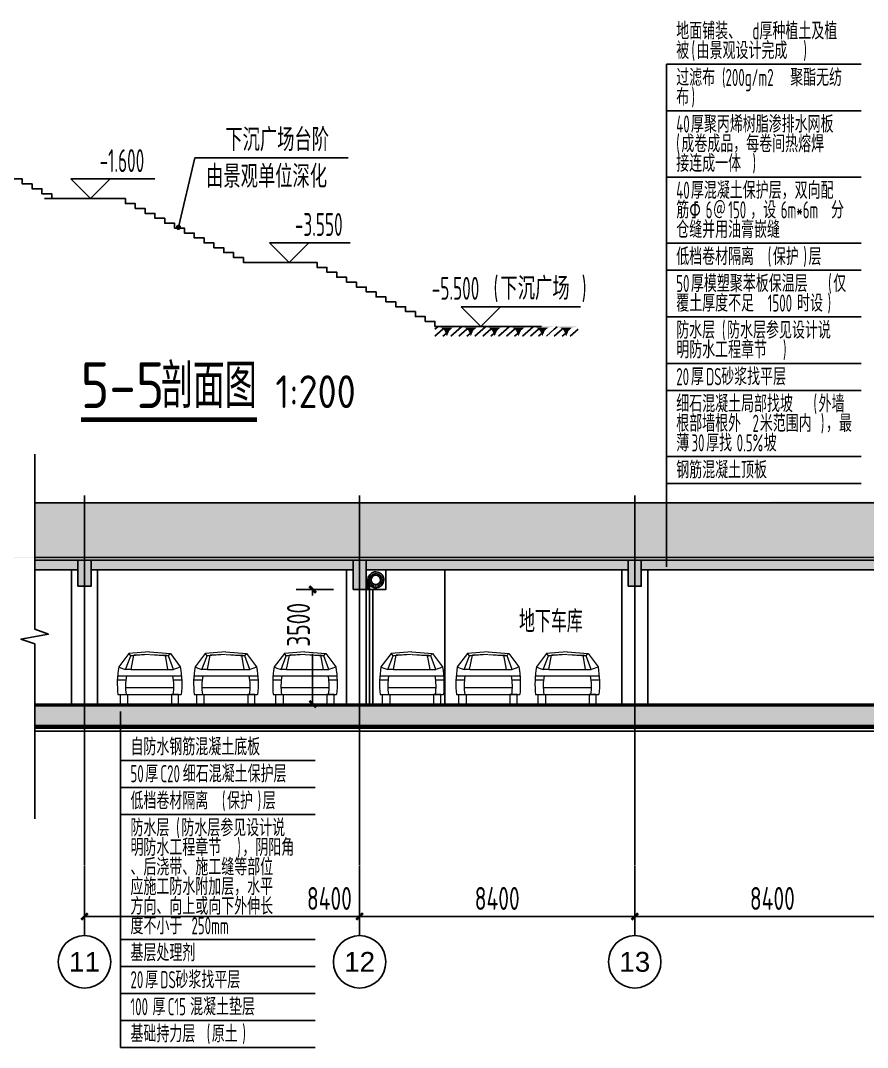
# Model space of a CAD drawing. Extents: x 33318 to 174393, y -247680 to 18171.
# Drawn here: x 109368 to 135223, y -13183 to 18171 of the extents above; entities that cross this region are included whole.
import ezdxf
from ezdxf.enums import TextEntityAlignment as Align

# ---------------------------------------------------------------- set-up
doc = ezdxf.new("R2010")
doc.units = 0
doc.header["$LTSCALE"] = 10
doc.header["$MEASUREMENT"] = 0
doc.linetypes.add('DOTE', pattern=[2.42, 2, -0.2, 0.02, -0.2])
for name, color, linetype in [('01-标注_尺寸', 124, 'Continuous'), ('01-标注_标高', 200, 'Continuous'), ('01-标注_符号', 200, 'Continuous'), ('01-标注_轴线坐标', 132, 'Continuous'), ('02-TEXT_房间', 7, 'Continuous'), ('02-TEXT_标注', 130, 'Continuous'), ('02-TEXT_轴号', 7, 'Continuous'), ('05-填充_156', 156, 'Continuous'), ('05-填充_天正', 26, 'Continuous'), ('A-O_防水层', 222, 'Continuous'), ('A-SUR_保温', 222, 'Continuous'), ('A-SUR_看线', 231, 'Continuous'), ('A-SUR_面层', 191, 'Continuous'), ('A_AXIS-轴线', 36, 'DOTE'), ('A_STR-砌块墙', 121, 'Continuous'), ('A_STR-砼墙', 51, 'Continuous'), ('A_STR-砼柱', 51, 'Continuous'), ('AXIS_TEXT', 7, 'Continuous'), ('DIM_SYMB', 3, 'Continuous'), ('DOOR_FIRE', 220, 'Continuous')]:
    doc.layers.add(name, color=color, linetype=linetype)
doc.layers.add('PUB_HATCH', color=8, linetype='Continuous', lineweight=0)
doc.styles.add('_TCH_AXIS', font='FZXiHei-I-Z08S.ttf')
doc.styles.add('_TCH_DIM', font='ROS1', dxfattribs={"width": 0.8, "bigfont": 'JD'})
doc.styles.add('_TCH_DIM_T3', font='ROS1', dxfattribs={"width": 0.8, "bigfont": 'JD'})
doc.styles.add('COMPLEX', font='COMPLEX')
doc.styles.get("Standard").update_dxf_attribs({"font": 'gbenor.shx', "bigfont": 'gbcbig.shx'})
doc.dimstyles.new('_TCH_ARCH&&200', dxfattribs={"dimtxt": 700, "dimasz": 200, "dimexe": 500, "dimexo": 600, "dimgap": 200, "dimtad": 1, "dimdec": 0, "dimzin": 0, "dimdsep": 46, "dimtxsty": '_TCH_DIM_T3', "dimblk": 'ARCHTICK', "dimcen": 0.09, "dimazin": 2, "dimtfac": 1, "dimtdec": 0, "dimtix": 1, "dimtmove": 2, "dimatfit": 3, "dimfxl": 0, "dimtolj": 1, "dimtzin": 0, "dimarcsym": 0})

# ---------------------------------------------------------------- blocks, each defined once
blk = doc.blocks.new('A$C3E782531')
at = {"layer": 'PUB_HATCH'}
for p, q in [((984, 1593), (357, 1547)), ((984, 1593), (1620, 1547)), ((357, 1547), (43, 1137)), ((253, 1055), (412, 1478)), ((385, 1519), (357, 1547)), ((412, 1478), (385, 1519)), ((977, 1519), (412, 1478)), ((412, 1478), (508, 1492)), ((422, 1060), (508, 1492)), ((977, 1519), (508, 1492)), ((992, 1519), (1565, 1478)), ((992, 1519), (1469, 1492)), ((1565, 1478), (1469, 1492)), ((1546, 1060), (1469, 1492)), ((1565, 1478), (1592, 1519)), ((1715, 1055), (1565, 1478)), ((1592, 1519), (1620, 1547)), ((1620, 1547), (1925, 1137)), ((43, 1137), (84, 1123)), ((84, 1123), (130, 1096)), ((130, 1096), (253, 1055)), ((425, 1055), (253, 1055)), ((1544, 1055), (1715, 1055)), ((1838, 1096), (1715, 1055)), ((1885, 1123), (1838, 1096)), ((1925, 1137), (1885, 1123)), ((271, 727), (2, 727)), ((9, 864), (1971, 864)), ((1985, 727), (1698, 727)), ((1716, 495), (253, 495)), ((18, 290), (1951, 290))]:
    blk.add_line(p, q, dxfattribs=at)
for points in [[(43, 1137, 0.068594), (18, 290)], [(1925, 1137, -0.068594), (1951, 290)], [(281, 863, 0.088107), (273, 290)], [(1687, 863, -0.088107), (1696, 290)]]:
    blk.add_lwpolyline(points, format="xyb", dxfattribs=at)
blk.add_lwpolyline([(425, 1055), (1546, 1060)], dxfattribs=at)
for points in [[(96, 290), (317, 290), (317, 0), (96, 0)], [(1872, 290), (1652, 290), (1652, 0), (1872, 0)]]:
    blk.add_lwpolyline(points, close=True, dxfattribs=at)
blk = doc.blocks.new('_AXISO')
blk.add_circle((0, 0), 0.5)
at = {"layer": 'AXIS_TEXT', "style": 'COMPLEX', "width": 1.041667}
blk.add_attdef('A', text='', height=0.56, dxfattribs=at).set_placement((-0.25, -0.28), (0.25, -0.28), align=Align.FIT)
blk = doc.blocks.new('_FZH')
blk.add_lwpolyline([(-0.5, -0.5), (0.5, -0.5), (0.5, 0.5), (-0.5, 0.5)], close=True)
at = {"layer": 'PUB_HATCH'}
blk.add_solid([(-0.5, -0.5), (0.5, -0.5), (-0.5, 0.5), (0.5, 0.5)], dxfattribs=at)
blk = doc.blocks.new('_ArchTick')
at = {"color": 0, "linetype": 'ByBlock', "const_width": 0.4}
blk.add_lwpolyline([(-0.5, -0.5), (0.5, 0.5)], dxfattribs=at)
blk = doc.blocks.new('*D189')
at = {"layer": '01-标注_尺寸', "color": 0, "lineweight": -2, "transparency": 16777216}
for p, q in [((111320, -7651), (111320, -9684)), ((119720, -7651), (119720, -9684)), ((111320, -9184), (119720, -9184))]:
    blk.add_line(p, q, dxfattribs=at)
at = {"layer": 'Defpoints', "color": 0, "transparency": 16777216}
for p in [(111320, -7051), (119720, -7051), (119720, -9184)]:
    blk.add_point(p, dxfattribs=at)
at = {"layer": '01-标注_尺寸', "color": 0, "lineweight": -2, "transparency": 16777216, "xscale": 200, "yscale": 200, "zscale": 200, "rotation": 180}
blk.add_blockref('_ArchTick', (111320, -9184), dxfattribs=at)
at = {"layer": '01-标注_尺寸', "color": 0, "lineweight": -2, "transparency": 16777216, "xscale": 200, "yscale": 200, "zscale": 200}
blk.add_blockref('_ArchTick', (119720, -9184), dxfattribs=at)
at = {"layer": '01-标注_尺寸', "color": 0, "transparency": 16777216, "insert": (118797, -8634), "char_height": 700, "attachment_point": 5, "style": '_TCH_DIM_T3'}
blk.add_mtext('\\A1;8400', dxfattribs=at)
blk = doc.blocks.new('*D190')
at = {"layer": '01-标注_尺寸', "color": 0, "lineweight": -2, "transparency": 16777216}
for p, q in [((119720, -7651), (119720, -9684)), ((128120, -7651), (128120, -9684)), ((119720, -9184), (128120, -9184))]:
    blk.add_line(p, q, dxfattribs=at)
at = {"layer": 'Defpoints', "color": 0, "transparency": 16777216}
for p in [(119720, -7051), (128120, -7051), (128120, -9184)]:
    blk.add_point(p, dxfattribs=at)
at = {"layer": '01-标注_尺寸', "color": 0, "lineweight": -2, "transparency": 16777216, "xscale": 200, "yscale": 200, "zscale": 200, "rotation": 180}
blk.add_blockref('_ArchTick', (119720, -9184), dxfattribs=at)
at = {"layer": '01-标注_尺寸', "color": 0, "lineweight": -2, "transparency": 16777216, "xscale": 200, "yscale": 200, "zscale": 200}
blk.add_blockref('_ArchTick', (128120, -9184), dxfattribs=at)
at = {"layer": '01-标注_尺寸', "color": 0, "transparency": 16777216, "insert": (123920, -8634), "char_height": 700, "attachment_point": 5, "style": '_TCH_DIM_T3'}
blk.add_mtext('\\A1;8400', dxfattribs=at)
blk = doc.blocks.new('*D191')
at = {"layer": '01-标注_尺寸', "color": 0, "lineweight": -2, "transparency": 16777216}
for p, q in [((128120, -7651), (128120, -9684)), ((136520, -7651), (136520, -9684)), ((128120, -9184), (136520, -9184))]:
    blk.add_line(p, q, dxfattribs=at)
at = {"layer": 'Defpoints', "color": 0, "transparency": 16777216}
for p in [(128120, -7051), (136520, -7051), (136520, -9184)]:
    blk.add_point(p, dxfattribs=at)
at = {"layer": '01-标注_尺寸', "color": 0, "lineweight": -2, "transparency": 16777216, "xscale": 200, "yscale": 200, "zscale": 200, "rotation": 180}
blk.add_blockref('_ArchTick', (128120, -9184), dxfattribs=at)
at = {"layer": '01-标注_尺寸', "color": 0, "lineweight": -2, "transparency": 16777216, "xscale": 200, "yscale": 200, "zscale": 200}
blk.add_blockref('_ArchTick', (136520, -9184), dxfattribs=at)
at = {"layer": '01-标注_尺寸', "color": 0, "transparency": 16777216, "insert": (132320, -8634), "char_height": 700, "attachment_point": 5, "style": '_TCH_DIM_T3'}
blk.add_mtext('\\A1;8400', dxfattribs=at)
blk = doc.blocks.new('*D231')
at = {"layer": '01-标注_尺寸', "color": 0, "lineweight": -2, "transparency": 16777216}
for p, q in [((118920, 799), (117786, 799)), ((118286, 799), (118286, 612)), ((118286, -2701), (118286, -1170)), ((118920, -2701), (117786, -2701))]:
    blk.add_line(p, q, dxfattribs=at)
at = {"layer": 'Defpoints', "color": 0, "transparency": 16777216}
for p in [(118286, 799), (119520, 799), (119520, -2701)]:
    blk.add_point(p, dxfattribs=at)
at = {"layer": '01-标注_尺寸', "color": 0, "lineweight": -2, "transparency": 16777216, "xscale": 200, "yscale": 200, "zscale": 200}
for p, rotation in [((118286, 799), 90), ((118286, -2701), 270)]:
    blk.add_blockref('_ArchTick', p, dxfattribs=dict(at, rotation=rotation))
at = {"layer": '01-标注_尺寸', "color": 0, "transparency": 16777216, "insert": (117853, -279), "char_height": 700, "attachment_point": 5, "rotation": 90, "style": '_TCH_DIM_T3'}
blk.add_mtext('\\A1;3500', dxfattribs=at)
blk = doc.blocks.new('$LinePat$自然土壤')
at = {"color": 0}
for p, q in [((0, -90), (71, -19)), ((0, -300), (211, -89)), ((210, -300), (286, -224)), ((420, -300), (630, -90))]:
    blk.add_line(p, q, dxfattribs=at)
for points in [[(0, 0), (630, 0), (168, -45), (462, -45)], [(168, -45), (462, -45), (252, -132), (378, -132)], [(252, -132), (378, -132), (315, -300)]]:
    blk.add_solid(points, dxfattribs=at)

msp = doc.modelspace()

# ---------------------------------------------------------------- hatches: boundary and pattern name
at = {"layer": '05-填充_156'}
h = msp.add_hatch(dxfattribs=at)
h.set_pattern_fill('AR-SAND', color=256, scale=100)
h.set_pattern_definition([(37.5, (-636716.85, 76454.68), (-8.000156, 244.70662), [0, -193.04, 0, -215.9, 0, -206.375]), (7.5, (-636716.85, 76454.68), (224.76164, 358.41255), [0, -104.14, 0, -173.99, 0, -66.675]), (327.5, (-636873.06, 76454.68), (395.496185, 0.71859), [0, -63.5, 0, -228.6, 0, -298.45]), (317.5, (-636873.06, 76454.68), (381.77823, 111.46466), [0, -31.75, 0, -149.86, 0, -171.45])])
h.paths.add_polyline_path([(82982.4, 1744.2), (82982.4, 3414.2), (138956.3, 3484.2), (138956.3, 3449.2), (144470, 3449.2), (144470, 1814.2)])
h.paths.add_polyline_path([(108935.7, 1779.2), (109799.9, 1779.2), (109799.9, 3449.2), (108935.7, 3449.2)], flags=16)
at = {"layer": '05-填充_天正'}
for points in [[(111120, 1399.2), (111120, 1699.2), (109799.9, 1699.2), (109799.9, 1399.2)], [(119520, 1399.2), (119520, 1699.2), (111520, 1699.2), (111520, 1399.2)], [(127920, 1399.2), (127920, 1699.2), (119920, 1699.2), (119920, 1399.2)], [(136120, 1399.2), (136120, 1699.2), (128320, 1699.2), (128320, 1399.2)], [(109799.9, -3350.8), (136220, -3350.8), (136220, -2750.8), (109799.9, -2750.8)]]:
    msp.add_hatch(color=256, dxfattribs=at).paths.add_polyline_path(points)

# ---------------------------------------------------------------- linework, layer by layer
at = {"layer": '01-标注_标高'}
for p, q in [((111499.3, 12733.6), (110899.3, 13333.6)), ((110899.3, 13333.6), (113469, 13333.6)), ((111499.3, 12733.6), (112099.3, 13333.6)), ((110099.3, 12733.6), (112099.3, 12733.6)), ((117570.8, 10783.6), (116970.8, 11383.6)), ((116970.8, 11383.6), (119430.6, 11383.6)), ((117570.8, 10783.6), (118170.8, 11383.6)), ((116170.8, 10783.6), (118170.8, 10783.6)), ((123420.8, 8833.6), (122820.8, 9433.6)), ((122820.8, 9433.6), (126461.6, 9433.6)), ((123420.8, 8833.6), (124020.8, 9433.6)), ((122020.8, 8833.6), (124020.8, 8833.6))]:
    msp.add_line(p, q, dxfattribs=at)
at = {"layer": '01-标注_符号'}
for p, q in [((129086.2, 16836.6), (129086.2, 16836.6)), ((129086.2, 16836.6), (135026.9, 16836.6)), ((129086.2, 16836.6), (129086.2, 4031.8)), ((129086.2, 15413.8), (135026.9, 15413.8)), ((114189.3, 11858.1), (114692.7, 13974.1)), ((114692.7, 13974.1), (119366.6, 13974.1)), ((129086.2, 13392.6), (135026.9, 13392.6)), ((129086.2, 11371.3), (135026.9, 11371.3)), ((129086.2, 10547.1), (135026.9, 10547.1)), ((129086.2, 9124.3), (135026.9, 9124.3)), ((129086.2, 7701.6), (135026.9, 7701.6)), ((129086.2, 6877.3), (135026.9, 6877.3)), ((129086.2, 4856.1), (135026.9, 4856.1)), ((129086.2, 4031.8), (129086.2, 1492.4)), ((129086.2, 4031.8), (135026.9, 4031.8)), ((112424.4, -2923.2), (112424.4, -4421.1)), ((112424.4, -4421.1), (118365.1, -4421.1)), ((112424.4, -4421.1), (112424.4, -13183.4)), ((112424.4, -5245.4), (118365.1, -5245.4)), ((112424.4, -6069.6), (118365.1, -6069.6)), ((112424.4, -9886.4), (118365.1, -9886.4)), ((112424.4, -10710.6), (118365.1, -10710.6)), ((112424.4, -11534.9), (118365.1, -11534.9)), ((112424.4, -12359.1), (118365.1, -12359.1)), ((112424.4, -13183.4), (118365.1, -13183.4))]:
    msp.add_line(p, q, dxfattribs=at)
at = {"layer": '01-标注_符号', "const_width": 80}
msp.add_lwpolyline([(114180, 11819.2, 1), (114198.5, 11897, 1)], format="xyb", close=True, dxfattribs=at)
at = {"layer": '01-标注_符号'}
msp.add_lwpolyline([(109799.9, 4930.4), (109799.9, -411.8), (110219.9, -564.7), (109379.9, -712.8), (109799.9, -861.8), (109799.9, -6204.1)], dxfattribs=at)
at = {"layer": '01-标注_轴线坐标'}
for p, q in [((111320, -7768.7), (111320, -9768.7)), ((119720, -7768.7), (119720, -9768.7)), ((128120, -7768.7), (128120, -9768.7))]:
    msp.add_line(p, q, dxfattribs=at)
at = {"layer": 'A-O_防水层'}
msp.add_lwpolyline([(109799.9, 1779.2), (144470, 1779.2)], dxfattribs=at)
at = {"layer": 'A-SUR_保温'}
for points in [[(109799.9, -3530.8), (135845.5, -3530.8), (136245.5, -3930.8), (144445.5, -3930.8), (145045.5, -4530.8), (148094.6, -4530.8), (149094.6, -3530.8), (164300, -3530.8), (164300, 3329.2)], [(109799.9, -3430.8), (135886.9, -3430.8), (136286.9, -3830.8), (144486.9, -3830.8), (145086.9, -4430.8), (148053.2, -4430.8), (149053.2, -3430.8), (164200, -3430.8), (164200, 3329.2)], [(109799.9, -3410.8), (135895.2, -3410.8), (136295.2, -3810.8), (144495.2, -3810.8), (145095.2, -4410.8), (148044.9, -4410.8), (149044.9, -3410.8), (164180, -3410.8), (164180, 3329.2)], [(109799.9, -3400.8), (135899.3, -3400.8), (136299.3, -3800.8), (144499.3, -3800.8), (145099.3, -4400.8), (148040.7, -4400.8), (149040.7, -3400.8), (164170, -3400.8), (164170, 3329.2)]]:
    msp.add_lwpolyline(points, dxfattribs=at)
at = {"layer": 'A-SUR_看线'}
for p, q in [((110920, 1399.2), (110920, -2700.8)), ((111720, 1399.2), (111720, -2700.8)), ((119320, 1399.2), (119320, -2700.8)), ((122320, 1399.2), (122320, -2700.8)), ((127720, 1399.2), (127720, -2700.8)), ((128520, 1399.2), (128520, -2700.8)), ((120120, 799.2), (120120, -2700.8)), ((136120, -2700.8), (109799.9, -2700.8))]:
    msp.add_line(p, q, dxfattribs=at)
at = {"layer": 'A-SUR_面层', "ltscale": 0.5}
msp.add_line((122020.8, 8833.6), (125276.3, 8833.6), dxfattribs=at)
msp.add_lwpolyline([(122020.8, 8833.6), (122020.8, 8983.6), (121720.8, 8983.6), (121720.8, 9133.6), (121420.8, 9133.6), (121420.8, 9283.6), (121120.8, 9283.6), (121120.8, 9433.6), (120820.8, 9433.6), (120820.8, 9583.6), (120520.8, 9583.6), (120520.8, 9733.6), (120220.8, 9733.6), (120220.8, 9883.6), (119920.8, 9883.6), (119920.8, 10033.6), (119620.8, 10033.6), (119620.8, 10183.6), (119320.8, 10183.6), (119320.8, 10333.6), (119020.8, 10333.6), (119020.8, 10483.6), (118720.8, 10483.6), (118720.8, 10633.6), (118420.8, 10633.6), (118420.8, 10783.6), (116170.8, 10783.6), (116170.8, 10933.6), (115870.8, 10933.6), (115870.8, 11083.6), (115570.8, 11083.6), (115570.8, 11233.6), (115270.8, 11233.6), (115270.8, 11383.6), (114970.8, 11383.6), (114970.8, 11533.6), (114670.8, 11533.6), (114670.8, 11683.6), (114370.8, 11683.6), (114370.8, 11833.6), (114070.8, 11833.6), (114070.8, 11983.6), (113770.8, 11983.6), (113770.8, 12133.6), (113470.8, 12133.6), (113470.8, 12283.6), (113170.8, 12283.6), (113170.8, 12433.6), (112870.8, 12433.6), (112870.8, 12583.6), (112570.8, 12583.6), (112570.8, 12733.6), (110320.8, 12733.6), (110320.8, 12883.6), (110020.8, 12883.6), (110020.8, 13033.6), (109720.8, 13033.6), (109720.8, 13183.6), (109420.8, 13183.6), (109420.8, 13333.6), (109120.8, 13333.6)], dxfattribs=at)
at = {"layer": 'A_AXIS-轴线'}
for p, q in [((111320, 3667.4), (111320, -7624.3)), ((119720, 3667.4), (119720, -7624.3)), ((128120, 3667.4), (128120, -7624.3))]:
    msp.add_line(p, q, dxfattribs=at)
at = {"layer": 'A_STR-砌块墙'}
msp.add_line((109799.9, 3449.2), (134265.9, 3449.2), dxfattribs=at)
msp.add_lwpolyline([(142220, 3449.2), (134265.9, 3449.2)], dxfattribs=at)
at = {"layer": 'A_STR-砼墙'}
for p, q in [((109799.9, 1699.2), (111120, 1699.2)), ((109799.9, 1699.2), (109799.9, 1399.2)), ((111520, 1699.2), (119520, 1699.2)), ((119920, 1699.2), (127920, 1699.2)), ((128320, 1699.2), (136120, 1699.2)), ((109799.9, 1399.2), (111120, 1399.2)), ((111520, 1399.2), (119520, 1399.2)), ((119920, 1399.2), (127920, 1399.2)), ((128320, 1399.2), (136120, 1399.2)), ((109799.9, -2750.8), (136220, -2750.8)), ((109799.9, -2750.8), (109799.9, -3350.8)), ((109799.9, -3350.8), (136220, -3350.8))]:
    msp.add_line(p, q, dxfattribs=at)
at = {"layer": 'DIM_SYMB', "const_width": 140}
msp.add_lwpolyline([(111209.1, 5984.3), (116590.1, 5984.3)], dxfattribs=at)
at = {"layer": 'DOOR_FIRE'}
for p, q in [((119970, 799.2), (119970, 1100.6)), ((120020, 799.2), (120020, 1100.6))]:
    msp.add_line(p, q, dxfattribs=at)
for points in [[(119920, 799.2), (120520, 799.2), (120520, 1399.2), (119920, 1399.2)], [(119920, 799.2), (120020, 799.2), (120020, -2700.8), (119920, -2700.8)]]:
    msp.add_lwpolyline(points, close=True, dxfattribs=at)
for radius in [194.2, 144.2]:
    msp.add_circle((120214.2, 1093.4), radius, dxfattribs=at)
msp.add_arc((120214.2, 1093.4), 244.2, 217.32141, 180, dxfattribs=at)

# ---------------------------------------------------------------- block references
at = {"layer": '01-标注_轴线坐标'}
ref = msp.add_blockref('_AXISO', (111320, -10568.7), dxfattribs=dict(at, xscale=1600, yscale=1600, zscale=1600))
ref.add_attrib('A', '11', dxfattribs={"layer": '02-TEXT_轴号', "height": 592.39, "style": '_TCH_AXIS', "width": 1.045198}).set_placement((110844.8, -10864.9), (111795.3, -10864.9), align=Align.FIT)
ref = msp.add_blockref('_AXISO', (119720, -10568.7), dxfattribs=dict(at, xscale=1600, yscale=1600, zscale=1600))
ref.add_attrib('A', '12', dxfattribs={"layer": '02-TEXT_轴号', "height": 601.95, "style": '_TCH_AXIS', "width": 1.022099}).set_placement((119247.8, -10869.7), (120192.3, -10869.7), align=Align.FIT)
ref = msp.add_blockref('_AXISO', (128120, -10568.7), dxfattribs=dict(at, xscale=1600, yscale=1600, zscale=1600))
ref.add_attrib('A', '13', dxfattribs={"layer": '02-TEXT_轴号', "height": 606.65, "style": '_TCH_AXIS', "width": 1.010929}).set_placement((127649.3, -10872.1), (128590.8, -10872.1), align=Align.FIT)
at = {"layer": 'A-SUR_看线', "xscale": 1.156384572354543, "rotation": 359.9999999999987}
for p in [(122020.8, 8833.6), (122749.4, 8833.6), (123477.9, 8833.6), (124206.4, 8833.6), (124934.9, 8833.6), (125663.4, 8833.6)]:
    msp.add_blockref('$LinePat$自然土壤', p, dxfattribs=at)
at = {"layer": 'A_STR-砼柱', "xscale": 400}
for p, yscale, zscale in [((111320, 1299.2), 800, 800), ((119720, 1249.2), 899.9999985307651, 899.9999985307651)]:
    msp.add_blockref('_FZH', p, dxfattribs=dict(at, yscale=yscale, zscale=zscale))
at = {"layer": 'A_STR-砼柱', "xscale": 400, "yscale": 800, "zscale": 800, "rotation": 4.168816632087861e-12}
msp.add_blockref('_FZH', (128120, 1299.2), dxfattribs=at)
at = {"layer": 'PUB_HATCH'}
for p in [(112321, -2700.8), (114651.2, -2700.8), (117066.4, -2700.8), (120327, -2700.8), (122657.2, -2700.8), (125072.4, -2700.8)]:
    msp.add_blockref('A$C3E782531', p, dxfattribs=at)

# ---------------------------------------------------------------- texts
at = {"layer": '02-TEXT_房间'}
msp.add_text('地下车库', height=675.18, dxfattribs=at).set_placement((124586.2, -513.5))
at = {"layer": '02-TEXT_标注', "style": '_TCH_DIM'}
for s, height, width, p in [('地面铺装、', 520.93, 0.8, (129385.5, 17592.6)), ('d', 525, 0.64, (131713.4, 17592.6)), ('厚种植土及植', 520.93, 0.8, (131926.2, 17592.6)), ('被', 520.9, 0.8, (129385.5, 16994.1)), ('(', 525, 0.64, (129851, 16994.1)), ('由景观设计完成', 520.93, 0.8, (130007.8, 16994.1)), (')', 525, 0.64, (133266.9, 16994.1)), ('过滤布', 520.93, 0.8, (129385.5, 16169.8)), ('(200g/m2', 525, 0.64, (130782.2, 16169.8)), ('聚酯无纺', 520.93, 0.8, (132865.4, 16169.8)), ('布', 520.9, 0.8, (129385.5, 15571.3)), (')', 525, 0.64, (129851, 15571.3)), ('40', 525, 0.64, (129385.5, 14747.1)), ('厚聚丙烯树脂渗排水网板', 520.93, 0.8, (129833.5, 14747.1)), ('下沉广场台阶', 694.57, 0.8, (115618.6, 14184.1)), ('(', 525, 0.64, (129385.5, 14148.6)), ('成卷成品，每卷间热熔焊', 520.93, 0.8, (129542.3, 14148.6)), ('-1.600', 700, 0.64, (111781.2, 13543.6)), ('接连成一体', 520.93, 0.8, (129385.5, 13550.1)), (')', 525, 0.64, (131713.4, 13550.1)), ('由景观单位深化', 694.57, 0.8, (115032.5, 13064.1)), ('40', 525, 0.64, (129385.5, 12725.8)), ('厚混凝土保护层，双向配', 520.93, 0.8, (129833.5, 12725.8)), ('筋Φ', 520.93, 0.8, (129385.5, 12127.3)), ('6', 525, 0.64, (130283.5, 12127.3)), ('＠', 520.9, 0.8, (130507.5, 12127.3)), ('150', 525, 0.64, (130973, 12127.3)), ('，设', 520.93, 0.8, (131645, 12127.3)), ('6m*6m', 525, 0.64, (132576.2, 12127.3)), ('分', 520.9, 0.8, (134110.6, 12127.3)), ('-3.550', 700, 0.64, (117742.9, 11593.6)), ('仓缝并用油膏嵌缝', 520.93, 0.8, (129385.5, 11528.8)), ('低档卷材隔离', 520.93, 0.8, (129385.5, 10704.6)), ('(', 525, 0.64, (132178.9, 10704.6)), ('保护', 520.93, 0.8, (132335.7, 10704.6)), (')', 525, 0.64, (133266.9, 10704.6)), ('层', 520.9, 0.8, (133423.7, 10704.6)), ('(', 700, 0.64, (123810.3, 9643.6)), ('下沉广场', 694.57, 0.8, (124019.3, 9643.6)), (')', 700, 0.64, (126502.4, 9643.6)), ('50', 525, 0.64, (129385.5, 9880.3)), ('厚模塑聚苯板保温层', 520.93, 0.8, (129833.5, 9880.3)), ('(', 525, 0.64, (134023.7, 9880.3)), ('仅', 520.9, 0.8, (134180.5, 9880.3)), ('-5.500', 700, 0.64, (121922.5, 9643.6)), ('覆土厚度不足', 520.93, 0.8, (129385.5, 9281.8)), ('1500', 525, 0.64, (132178.9, 9281.8)), ('时设', 520.93, 0.8, (133074.9, 9281.8)), (')', 525, 0.64, (134006.1, 9281.8)), ('防水层', 520.93, 0.8, (129385.5, 8457.6)), ('(', 525, 0.64, (130782.2, 8457.6)), ('防水层参见设计说', 520.93, 0.8, (130939, 8457.6)), ('明防水工程章节', 520.93, 0.8, (129385.5, 7859.1)), (')', 525, 0.64, (132644.5, 7859.1)), ('20', 525, 0.64, (129385.5, 7034.8)), ('厚', 520.9, 0.8, (129833.5, 7034.8)), ('DS', 525, 0.64, (130299, 7034.8)), ('砂浆找平层', 520.93, 0.8, (130758.2, 7034.8)), ('细石混凝土局部找坡', 520.93, 0.8, (129385.5, 6210.6)), ('(', 525, 0.64, (133575.7, 6210.6)), ('外墙', 520.93, 0.8, (133732.5, 6210.6)), ('根部墙根外', 520.93, 0.8, (129385.5, 5612.1)), ('2', 525, 0.64, (131713.4, 5612.1)), ('米范围内', 520.93, 0.8, (131937.4, 5612.1)), (')', 525, 0.64, (133799.7, 5612.1)), ('，最', 520.93, 0.8, (133956.5, 5612.1)), ('薄', 520.9, 0.8, (129385.5, 5013.6)), ('30', 525, 0.64, (129851, 5013.6)), ('厚找', 520.93, 0.8, (130299, 5013.6)), ('0.5%', 525, 0.64, (131230.2, 5013.6)), ('坡', 520.9, 0.8, (132059, 5013.6)), ('钢筋混凝土顶板', 520.93, 0.8, (129385.5, 4189.3)), ('自防水钢筋混凝土底板', 520.93, 0.8, (112723.7, -4263.6)), ('50', 525, 0.64, (112723.7, -5087.9)), ('厚', 520.9, 0.8, (113171.7, -5087.9)), ('C20', 525, 0.64, (113637.3, -5087.9)), ('细石混凝土保护层', 520.93, 0.8, (114320.5, -5087.9)), ('低档卷材隔离', 520.93, 0.8, (112723.7, -5912.1)), ('(', 525, 0.64, (115517.2, -5912.1)), ('保护', 520.93, 0.8, (115674, -5912.1)), (')', 525, 0.64, (116605.1, -5912.1)), ('层', 520.9, 0.8, (116761.9, -5912.1)), ('防水层', 520.93, 0.8, (112723.7, -6736.4)), ('(', 525, 0.64, (114120.4, -6736.4)), ('防水层参见设计说', 520.93, 0.8, (114277.2, -6736.4)), ('明防水工程章节', 520.93, 0.8, (112723.7, -7334.9)), (')', 525, 0.64, (115982.7, -7334.9)), ('，阴阳角', 520.93, 0.8, (116139.5, -7334.9)), ('、后浇带、施工缝等部位', 520.93, 0.8, (112723.7, -7933.4)), ('应施工防水附加层，水平', 520.93, 0.8, (112723.7, -8531.9)), ('方向、向上或向下外伸长', 520.93, 0.8, (112723.7, -9130.4)), ('度不小于', 520.93, 0.8, (112723.7, -9728.9)), ('250mm', 525, 0.64, (114586, -9728.9)), ('基层处理剂', 520.93, 0.8, (112723.7, -10553.1)), ('20', 525, 0.64, (112723.7, -11377.4)), ('厚', 520.9, 0.8, (113171.7, -11377.4)), ('DS', 525, 0.64, (113637.3, -11377.4)), ('砂浆找平层', 520.93, 0.8, (114096.5, -11377.4)), ('100', 525, 0.64, (112723.7, -12201.6)), ('厚', 520.9, 0.8, (113395.7, -12201.6)), ('C15', 525, 0.64, (113861.3, -12201.6)), ('混凝土垫层', 520.93, 0.8, (114544.5, -12201.6)), ('基础持力层', 520.93, 0.8, (112723.7, -13025.9)), ('(', 525, 0.64, (115051.6, -13025.9)), ('原土', 520.93, 0.8, (115208.4, -13025.9)), (')', 525, 0.64, (116139.5, -13025.9))]:
    msp.add_text(s, height=height, dxfattribs=dict(at, width=width)).set_placement(p)
at = {"layer": '02-TEXT_标注'}
for s, height, p in [('5-5', 1400, (111209.1, 6338.8)), ('剖面图', 1350.35, (113659.1, 6338.8)), ('1:200', 1000, (117150.1, 6338.8))]:
    msp.add_text(s, height=height, dxfattribs=at).set_placement(p)

# ---------------------------------------------------------------- dimensions: what is measured, and where the dimension line sits
at = {"layer": '01-标注_尺寸'}
for base, p1, p2, angle, picture, middle in [((118285.9, 799.2), (119520, -2700.8), (119520, 799.2), 90, '*D231', (117852.8, -279)), ((119720, -9183.9), (111320, -7050.8), (119720, -7050.8), 0, '*D189', (118796.6, -8633.9))]:
    dim = msp.add_linear_dim(base=base, p1=p1, p2=p2, angle=angle, dimstyle='_TCH_ARCH&&200', dxfattribs=at)
    dim.commit()
    dim.dimension.update_dxf_attribs({"geometry": picture, "text_midpoint": middle, "dimtype": 161})
for p1, p2, picture, middle in [((119720, -7050.8), (128120, -7050.8), '*D190', (123920, -8633.9)), ((128120, -7050.8), (136520, -7050.8), '*D191', (132320, -8633.9))]:
    dim = msp.add_aligned_dim(p1=p1, p2=p2, distance=-2133.1, dimstyle='_TCH_ARCH&&200', dxfattribs=at)
    dim.commit()
    dim.dimension.update_dxf_attribs({"geometry": picture, "text_midpoint": middle})

doc.saveas('drawing.dxf')
